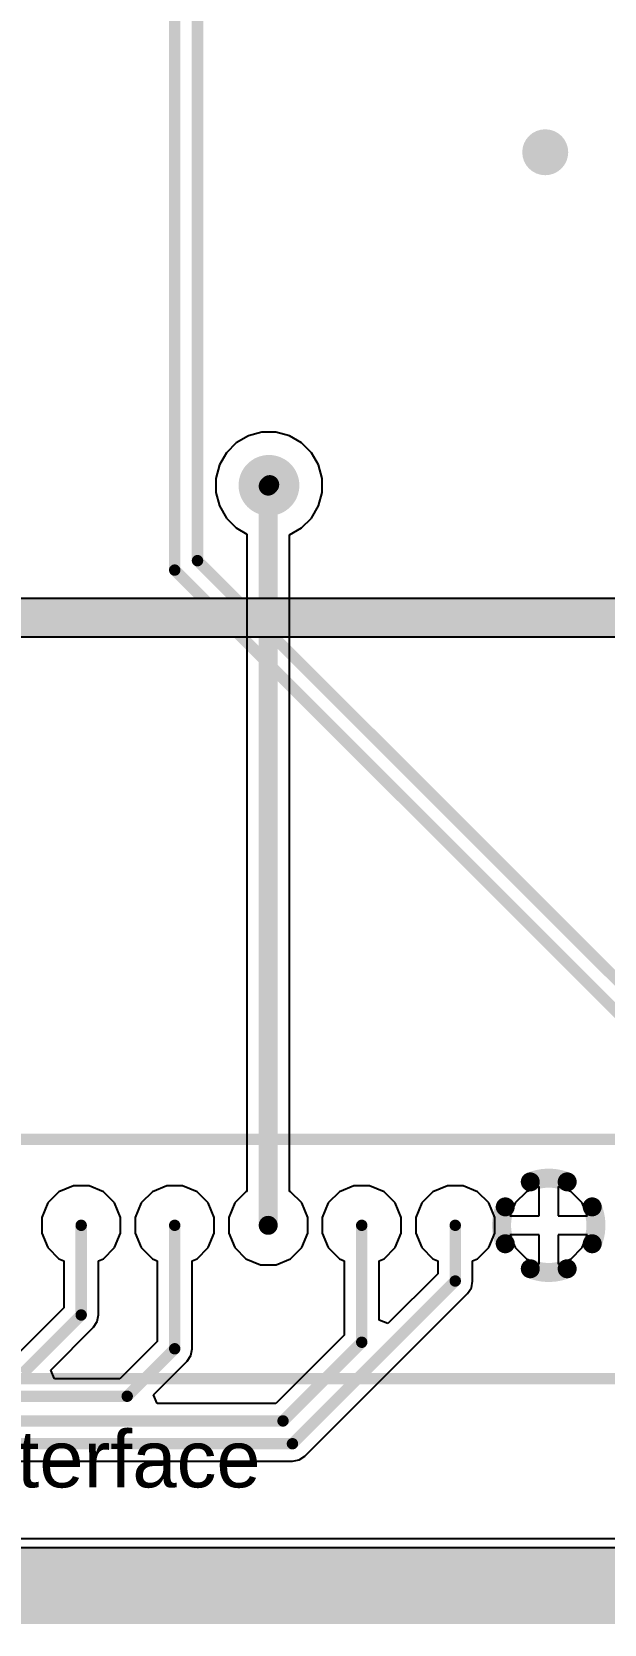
# Model space of a CAD drawing. Header units: millimetres. Extents: x -0.02 to 3.95, y -0.02 to 3.95.
# Drawn here: x 1.355 to 1.656, y -0.02 to 0.818 of the extents above; entities that cross this region are included whole.
import ezdxf

# ---------------------------------------------------------------- set-up
doc = ezdxf.new("R2010")
doc.units = ezdxf.units.MM
doc.header["$MEASUREMENT"] = 0
for name, color, linetype in [('BottomLayer', 5, 'Continuous'), ('BottomSolder', 6, 'Continuous'), ('InternalPlane1', 76, 'Continuous'), ('InternalPlane2', 16, 'Continuous'), ('MultiLayer', 9, 'Continuous'), ('PadHoleLayer', 156, 'Continuous'), ('TopLayer', 1, 'Continuous'), ('TopOverlay', 2, 'Continuous'), ('TopSolder', 216, 'Continuous'), ('ViaHoleLayer', 16, 'Continuous')]:
    doc.layers.add(name, color=color, linetype=linetype)
doc.styles.add('Arial', font='', dxfattribs={"height": 0.2})
doc.styles.get('Arial').set_extended_font_data('Arial')

# ---------------------------------------------------------------- blocks, each defined once
blk = doc.blocks.new('530471010_86')
at = {"layer": 'BottomLayer'}
h = blk.add_hatch(color=5, dxfattribs=at)
edge = h.paths.add_edge_path()
edge.add_arc((0.09843, 0), 0.01476, 0, 360)
h = blk.add_hatch(color=5, dxfattribs=at)
edge = h.paths.add_edge_path()
edge.add_arc((0.14764, 0), 0.01476, 0, 360)
h = blk.add_hatch(color=5, dxfattribs=at)
edge = h.paths.add_edge_path()
edge.add_arc((0.19685, 0), 0.01476, 0, 360)
h = blk.add_hatch(color=5, dxfattribs=at)
edge = h.paths.add_edge_path()
edge.add_arc((0.24606, 0), 0.01476, 0, 360)
h = blk.add_hatch(color=5, dxfattribs=at)
edge = h.paths.add_edge_path()
edge.add_arc((0.29528, 0), 0.01476, 0, 360)
h = blk.add_hatch(color=5, dxfattribs=at)
edge = h.paths.add_edge_path()
edge.add_arc((0.34449, 0), 0.01476, 0, 360)
at = {"layer": 'BottomSolder'}
h = blk.add_hatch(color=6, dxfattribs=at)
edge = h.paths.add_edge_path()
edge.add_arc((0.09843, 0), 0.02076, 0, 360)
h = blk.add_hatch(color=6, dxfattribs=at)
edge = h.paths.add_edge_path()
edge.add_arc((0.14764, 0), 0.02076, 0, 360)
h = blk.add_hatch(color=6, dxfattribs=at)
edge = h.paths.add_edge_path()
edge.add_arc((0.19685, 0), 0.02076, 0, 360)
h = blk.add_hatch(color=6, dxfattribs=at)
edge = h.paths.add_edge_path()
edge.add_arc((0.24606, 0), 0.02076, 0, 360)
h = blk.add_hatch(color=6, dxfattribs=at)
edge = h.paths.add_edge_path()
edge.add_arc((0.29528, 0), 0.02076, 0, 360)
h = blk.add_hatch(color=6, dxfattribs=at)
edge = h.paths.add_edge_path()
edge.add_arc((0.34449, 0), 0.02076, 0, 360)
at = {"layer": 'InternalPlane1'}
h = blk.add_hatch(color=76, dxfattribs=at)
edge = h.paths.add_edge_path()
edge.add_arc((0.09843, 0), 0.01584, 0, 360)
h = blk.add_hatch(color=76, dxfattribs=at)
edge = h.paths.add_edge_path()
edge.add_arc((0.14764, 0), 0.01584, 0, 360)
h = blk.add_hatch(color=76, dxfattribs=at)
edge = h.paths.add_edge_path()
edge.add_arc((0.19685, 0), 0.01584, 0, 360)
h = blk.add_hatch(color=76, dxfattribs=at)
edge = h.paths.add_edge_path()
edge.add_arc((0.24606, 0), 0.01584, 0, 360)
h = blk.add_hatch(color=76, dxfattribs=at)
edge = h.paths.add_edge_path()
edge.add_arc((0.29528, 0), 0.01584, 0, 360)
at = {"layer": 'InternalPlane2'}
h = blk.add_hatch(color=16, dxfattribs=at)
edge = h.paths.add_edge_path()
edge.add_arc((0.09843, 0), 0.01584, 0, 360)
h = blk.add_hatch(color=16, dxfattribs=at)
edge = h.paths.add_edge_path()
edge.add_arc((0.14764, 0), 0.01584, 0, 360)
h = blk.add_hatch(color=16, dxfattribs=at)
edge = h.paths.add_edge_path()
edge.add_arc((0.19685, 0), 0.01584, 0, 360)
h = blk.add_hatch(color=16, dxfattribs=at)
edge = h.paths.add_edge_path()
edge.add_arc((0.24606, 0), 0.01584, 0, 360)
h = blk.add_hatch(color=16, dxfattribs=at)
edge = h.paths.add_edge_path()
edge.add_arc((0.29528, 0), 0.01584, 0, 360)
h = blk.add_hatch(color=16, dxfattribs=at)
edge = h.paths.add_edge_path()
edge.add_arc((0.34449, 0), 0.01584, 0, 360)
at = {"layer": 'MultiLayer'}
h = blk.add_hatch(color=9, dxfattribs=at)
edge = h.paths.add_edge_path()
edge.add_arc((0.09843, 0), 0.01476, 0, 360)
h = blk.add_hatch(color=9, dxfattribs=at)
edge = h.paths.add_edge_path()
edge.add_arc((0.14764, 0), 0.01476, 0, 360)
h = blk.add_hatch(color=9, dxfattribs=at)
edge = h.paths.add_edge_path()
edge.add_arc((0.19685, 0), 0.01476, 0, 360)
h = blk.add_hatch(color=9, dxfattribs=at)
edge = h.paths.add_edge_path()
edge.add_arc((0.24606, 0), 0.01476, 0, 360)
h = blk.add_hatch(color=9, dxfattribs=at)
edge = h.paths.add_edge_path()
edge.add_arc((0.29528, 0), 0.01476, 0, 360)
h = blk.add_hatch(color=9, dxfattribs=at)
edge = h.paths.add_edge_path()
edge.add_arc((0.34449, 0), 0.01476, 0, 360)
at = {"layer": 'PadHoleLayer'}
h = blk.add_hatch(color=156, dxfattribs=at)
edge = h.paths.add_edge_path()
edge.add_arc((0.09843, 0), 0.00984, 0, 360)
h = blk.add_hatch(color=156, dxfattribs=at)
edge = h.paths.add_edge_path()
edge.add_arc((0.14764, 0), 0.00984, 0, 360)
h = blk.add_hatch(color=156, dxfattribs=at)
edge = h.paths.add_edge_path()
edge.add_arc((0.19685, 0), 0.00984, 0, 360)
h = blk.add_hatch(color=156, dxfattribs=at)
edge = h.paths.add_edge_path()
edge.add_arc((0.24606, 0), 0.00984, 0, 360)
h = blk.add_hatch(color=156, dxfattribs=at)
edge = h.paths.add_edge_path()
edge.add_arc((0.29528, 0), 0.00984, 0, 360)
h = blk.add_hatch(color=156, dxfattribs=at)
edge = h.paths.add_edge_path()
edge.add_arc((0.34449, 0), 0.00984, 0, 360)
at = {"layer": 'TopLayer'}
h = blk.add_hatch(color=1, dxfattribs=at)
edge = h.paths.add_edge_path()
edge.add_arc((0.09843, 0), 0.01476, 0, 360)
h = blk.add_hatch(color=1, dxfattribs=at)
edge = h.paths.add_edge_path()
edge.add_arc((0.14764, 0), 0.01476, 0, 360)
h = blk.add_hatch(color=1, dxfattribs=at)
edge = h.paths.add_edge_path()
edge.add_arc((0.19685, 0), 0.01476, 0, 360)
h = blk.add_hatch(color=1, dxfattribs=at)
edge = h.paths.add_edge_path()
edge.add_arc((0.24606, 0), 0.01476, 0, 360)
h = blk.add_hatch(color=1, dxfattribs=at)
edge = h.paths.add_edge_path()
edge.add_arc((0.29528, 0), 0.01476, 0, 360)
h = blk.add_hatch(color=1, dxfattribs=at)
edge = h.paths.add_edge_path()
edge.add_arc((0.34449, 0), 0.01476, 0, 360)
at = {"layer": 'TopSolder'}
h = blk.add_hatch(color=216, dxfattribs=at)
edge = h.paths.add_edge_path()
edge.add_arc((0.09843, 0), 0.02076, 0, 360)
h = blk.add_hatch(color=216, dxfattribs=at)
edge = h.paths.add_edge_path()
edge.add_arc((0.14764, 0), 0.02076, 0, 360)
h = blk.add_hatch(color=216, dxfattribs=at)
edge = h.paths.add_edge_path()
edge.add_arc((0.19685, 0), 0.02076, 0, 360)
h = blk.add_hatch(color=216, dxfattribs=at)
edge = h.paths.add_edge_path()
edge.add_arc((0.24606, 0), 0.02076, 0, 360)
h = blk.add_hatch(color=216, dxfattribs=at)
edge = h.paths.add_edge_path()
edge.add_arc((0.29528, 0), 0.02076, 0, 360)
h = blk.add_hatch(color=216, dxfattribs=at)
edge = h.paths.add_edge_path()
edge.add_arc((0.34449, 0), 0.02076, 0, 360)
at = {"layer": 'InternalPlane1', "const_width": 0.01}
for points in [[(0.33478, 0.02287, -0.203452), (0.35419, 0.02287)], [(0.32162, -0.00971, -0.203452), (0.32162, 0.00971)], [(0.36736, 0.00971, -0.203452), (0.36736, -0.00971)], [(0.35419, -0.02287, -0.203452), (0.33478, -0.02287)]]:
    blk.add_lwpolyline(points, format="xyb", dxfattribs=at)
at = {"layer": 'InternalPlane1', "const_width": 0.005}
for points in [[(0.33228, 0.02287, 1), (0.33728, 0.02287, 1)], [(0.35169, 0.02287, 1), (0.35669, 0.02287, 1)], [(0.31912, 0.00971, 1), (0.32412, 0.00971, 1)], [(0.36486, 0.00971, 1), (0.36986, 0.00971, 1)], [(0.31912, -0.00971, 1), (0.32412, -0.00971, 1)], [(0.36486, -0.00971, 1), (0.36986, -0.00971, 1)], [(0.33228, -0.02287, 1), (0.33728, -0.02287, 1)], [(0.35169, -0.02287, 1), (0.35669, -0.02287, 1)]]:
    blk.add_lwpolyline(points, format="xyb", close=True, dxfattribs=at)
at = {"layer": 'TopOverlay', "const_width": 0.00591}
for points in [[(-0.15714, 0.04527), (0.4035, 0.04527)], [(-0.1571, -0.08071), (0.40354, -0.08071)]]:
    blk.add_lwpolyline(points, dxfattribs=at)

msp = doc.modelspace()

# ---------------------------------------------------------------- hatches: boundary and pattern name
at = {"layer": 'BottomLayer'}
h = msp.add_hatch(color=5, dxfattribs=at)
edge = h.paths.add_edge_path()
edge.add_arc((1.625, 0.755), 0.0121, 0, 360)
h = msp.add_hatch(color=5, dxfattribs=at)
edge = h.paths.add_edge_path()
edge.add_arc((1.47961, 0.57961), 0.016, 0, 360)
at = {"layer": 'InternalPlane1'}
h = msp.add_hatch(color=76, dxfattribs=at)
edge = h.paths.add_edge_path()
edge.add_arc((1.47961, 0.57961), 0.01584, 0, 360)
at = {"layer": 'InternalPlane2'}
h = msp.add_hatch(color=16, dxfattribs=at)
edge = h.paths.add_edge_path()
edge.add_arc((1.625, 0.755), 0.0121, 0, 360)
at = {"layer": 'TopLayer'}
h = msp.add_hatch(color=1, dxfattribs=at)
edge = h.paths.add_edge_path()
edge.add_arc((1.625, 0.755), 0.0121, 0, 360)
h = msp.add_hatch(color=1, dxfattribs=at)
edge = h.paths.add_edge_path()
edge.add_arc((1.47961, 0.57961), 0.016, 0, 360)
at = {"layer": 'ViaHoleLayer'}
h = msp.add_hatch(color=16, dxfattribs=at)
edge = h.paths.add_edge_path()
edge.add_arc((1.625, 0.755), 0.0061, 0, 360)
h = msp.add_hatch(color=16, dxfattribs=at)
edge = h.paths.add_edge_path()
edge.add_arc((1.47961, 0.57961), 0.00984, 0, 360)

# ---------------------------------------------------------------- linework, layer by layer
at = {"layer": 'BottomLayer'}
for p, q in [((1.4688, 0.6057), (1.46241, 0.60201)), ((1.47592, 0.60761), (1.4688, 0.6057)), ((1.48329, 0.60761), (1.47592, 0.60761)), ((1.49041, 0.6057), (1.48329, 0.60761)), ((1.4968, 0.60201), (1.49041, 0.6057)), ((1.4572, 0.5968), (1.45351, 0.59041)), ((1.46241, 0.60201), (1.4572, 0.5968)), ((1.50201, 0.5968), (1.4968, 0.60201)), ((1.5057, 0.59041), (1.50201, 0.5968)), ((1.45351, 0.59041), (1.45161, 0.58329)), ((1.50761, 0.58329), (1.5057, 0.59041)), ((1.45161, 0.58329), (1.45161, 0.57592)), ((1.50761, 0.57592), (1.50761, 0.58329)), ((1.45161, 0.57592), (1.45351, 0.5688)), ((1.5057, 0.5688), (1.50761, 0.57592)), ((1.45351, 0.5688), (1.4572, 0.56241)), ((1.4572, 0.56241), (1.46241, 0.5572)), ((1.4968, 0.5572), (1.50201, 0.56241)), ((1.50201, 0.56241), (1.5057, 0.5688)), ((1.46241, 0.5572), (1.468, 0.55398)), ((1.468, 0.55398), (1.468, 0.20783)), ((1.49043, 0.55352), (1.4968, 0.5572)), ((1.49043, 0.20783), (1.49043, 0.55352)), ((1.37666, 0.21076), (1.36903, 0.2076)), ((1.38492, 0.21076), (1.37666, 0.21076)), ((1.39255, 0.2076), (1.38492, 0.21076)), ((1.42587, 0.21076), (1.41824, 0.2076)), ((1.43413, 0.21076), (1.42587, 0.21076)), ((1.44176, 0.2076), (1.43413, 0.21076)), ((1.52429, 0.21076), (1.51666, 0.2076)), ((1.53256, 0.21076), (1.52429, 0.21076)), ((1.54019, 0.2076), (1.53256, 0.21076)), ((1.57351, 0.21076), (1.56588, 0.2076)), ((1.58177, 0.21076), (1.57351, 0.21076)), ((1.5894, 0.2076), (1.58177, 0.21076)), ((1.62185, 0.2104), (1.61509, 0.2076)), ((1.62185, 0.195), (1.62185, 0.2104)), ((1.63861, 0.2076), (1.63185, 0.2104)), ((1.63185, 0.2104), (1.63185, 0.195)), ((1.36318, 0.20176), (1.36002, 0.19413)), ((1.36903, 0.2076), (1.36318, 0.20176)), ((1.39839, 0.20176), (1.39255, 0.2076)), ((1.40155, 0.19413), (1.39839, 0.20176)), ((1.4124, 0.20176), (1.40924, 0.19413)), ((1.41824, 0.2076), (1.4124, 0.20176)), ((1.4476, 0.20176), (1.44176, 0.2076)), ((1.45076, 0.19413), (1.4476, 0.20176)), ((1.46161, 0.20176), (1.45845, 0.19413)), ((1.46745, 0.2076), (1.46161, 0.20176)), ((1.468, 0.20783), (1.46745, 0.2076)), ((1.49097, 0.2076), (1.49043, 0.20783)), ((1.49682, 0.20176), (1.49097, 0.2076)), ((1.49998, 0.19413), (1.49682, 0.20176)), ((1.51082, 0.20176), (1.50766, 0.19413)), ((1.51666, 0.2076), (1.51082, 0.20176)), ((1.54603, 0.20176), (1.54019, 0.2076)), ((1.54919, 0.19413), (1.54603, 0.20176)), ((1.56004, 0.20176), (1.55687, 0.19413)), ((1.56588, 0.2076), (1.56004, 0.20176)), ((1.59524, 0.20176), (1.5894, 0.2076)), ((1.5984, 0.19413), (1.59524, 0.20176)), ((1.60925, 0.20176), (1.60645, 0.195)), ((1.61509, 0.2076), (1.60925, 0.20176)), ((1.64445, 0.20176), (1.63861, 0.2076)), ((1.64725, 0.195), (1.64445, 0.20176)), ((1.36002, 0.19413), (1.36002, 0.18587)), ((1.40155, 0.18587), (1.40155, 0.19413)), ((1.40924, 0.19413), (1.40924, 0.18587)), ((1.45076, 0.18587), (1.45076, 0.19413)), ((1.45845, 0.19413), (1.45845, 0.18587)), ((1.49998, 0.18587), (1.49998, 0.19413)), ((1.50766, 0.19413), (1.50766, 0.18587)), ((1.54919, 0.18587), (1.54919, 0.19413)), ((1.55687, 0.19413), (1.55687, 0.18587)), ((1.5984, 0.18587), (1.5984, 0.19413)), ((1.60645, 0.195), (1.62185, 0.195)), ((1.63185, 0.195), (1.64725, 0.195)), ((1.36002, 0.18587), (1.36318, 0.17824)), ((1.39839, 0.17824), (1.40155, 0.18587)), ((1.40924, 0.18587), (1.4124, 0.17824)), ((1.4476, 0.17824), (1.45076, 0.18587)), ((1.45845, 0.18587), (1.46161, 0.17824)), ((1.49682, 0.17824), (1.49998, 0.18587)), ((1.50766, 0.18587), (1.51082, 0.17824)), ((1.54603, 0.17824), (1.54919, 0.18587)), ((1.55687, 0.18587), (1.56004, 0.17824)), ((1.59524, 0.17824), (1.5984, 0.18587)), ((1.62185, 0.185), (1.60645, 0.185)), ((1.60645, 0.185), (1.60925, 0.17824)), ((1.62185, 0.1696), (1.62185, 0.185)), ((1.64725, 0.185), (1.63185, 0.185)), ((1.63185, 0.185), (1.63185, 0.1696)), ((1.64445, 0.17824), (1.64725, 0.185)), ((1.36318, 0.17824), (1.36903, 0.1724)), ((1.39255, 0.1724), (1.39839, 0.17824)), ((1.4124, 0.17824), (1.41824, 0.1724)), ((1.44176, 0.1724), (1.4476, 0.17824)), ((1.46161, 0.17824), (1.46745, 0.1724)), ((1.49097, 0.1724), (1.49682, 0.17824)), ((1.51082, 0.17824), (1.51666, 0.1724)), ((1.54019, 0.1724), (1.54603, 0.17824)), ((1.56004, 0.17824), (1.56588, 0.1724)), ((1.5894, 0.1724), (1.59524, 0.17824)), ((1.60925, 0.17824), (1.61509, 0.1724)), ((1.63861, 0.1724), (1.64445, 0.17824)), ((1.36903, 0.1724), (1.37161, 0.17133)), ((1.37161, 0.17133), (1.37161, 0.14659)), ((1.38996, 0.17133), (1.39255, 0.1724)), ((1.38996, 0.14279), (1.38996, 0.17133)), ((1.41824, 0.1724), (1.42082, 0.17133)), ((1.42082, 0.17133), (1.42082, 0.1288)), ((1.43918, 0.17133), (1.44176, 0.1724)), ((1.43918, 0.125), (1.43918, 0.17133)), ((1.46745, 0.1724), (1.47508, 0.16924)), ((1.47508, 0.16924), (1.48334, 0.16924)), ((1.48334, 0.16924), (1.49097, 0.1724)), ((1.51666, 0.1724), (1.51925, 0.17133)), ((1.51925, 0.17133), (1.51925, 0.13223)), ((1.5376, 0.17133), (1.54019, 0.1724)), ((1.5376, 0.14014), (1.5376, 0.17133)), ((1.56588, 0.1724), (1.56846, 0.17133)), ((1.56846, 0.17133), (1.56846, 0.16447)), ((1.58681, 0.17133), (1.5894, 0.1724)), ((1.58681, 0.16067), (1.58681, 0.17133)), ((1.61509, 0.1724), (1.62185, 0.1696)), ((1.63185, 0.1696), (1.63861, 0.1724)), ((1.56846, 0.16447), (1.54222, 0.13823)), ((1.58612, 0.15716), (1.58681, 0.16067)), ((1.49846, 0.06851), (1.58413, 0.15418)), ((1.58413, 0.15418), (1.58612, 0.15716)), ((1.37161, 0.14659), (1.3462, 0.12118)), ((1.38927, 0.13928), (1.38996, 0.14279)), ((1.36477, 0.1138), (1.38728, 0.1363)), ((1.38728, 0.1363), (1.38927, 0.13928)), ((1.54222, 0.13823), (1.5376, 0.14014)), ((1.42082, 0.1288), (1.4012, 0.10918)), ((1.51925, 0.13223), (1.4832, 0.09618)), ((1.41877, 0.1008), (1.43649, 0.11851)), ((1.43649, 0.11851), (1.43848, 0.12149)), ((1.43848, 0.12149), (1.43918, 0.125)), ((1.36669, 0.10918), (1.36477, 0.1138)), ((1.4012, 0.10918), (1.36669, 0.10918)), ((1.42069, 0.09618), (1.41877, 0.1008)), ((1.4832, 0.09618), (1.42069, 0.09618)), ((1.49548, 0.06652), (1.49846, 0.06851)), ((1.08303, 0.06582), (1.49197, 0.06582)), ((1.49197, 0.06582), (1.49548, 0.06652)), ((3.64, 0.025), (0.295, 0.025))]:
    msp.add_line(p, q, dxfattribs=at)
for points, const_width in [([(1.47921, 0.57921), (1.47961, 0.57961)], 0.01), ([(1.47921, 0.19), (1.47921, 0.57921)], 0.01), ([(1.47961, 0.57961), (1.48, 0.58)], 0.01), ([(1.38079, 0.14279), (1.38079, 0.19)], 0.006), ([(1.43, 0.125), (1.43, 0.19)], 0.006), ([(1.52843, 0.12843), (1.52843, 0.19)], 0.006), ([(1.57764, 0.16067), (1.57764, 0.19)], 0.006), ([(1.49197, 0.075), (1.57764, 0.16067)], 0.006), ([(1.35, 0.112), (1.38079, 0.14279)], 0.006), ([(1.405, 0.1), (1.43, 0.125)], 0.006), ([(1.487, 0.087), (1.52843, 0.12843)], 0.006), ([(1.09197, 0.1), (1.405, 0.1)], 0.006), ([(1.088, 0.087), (1.487, 0.087)], 0.006), ([(1.08303, 0.075), (1.49197, 0.075)], 0.006)]:
    msp.add_lwpolyline(points, dxfattribs=dict(at, const_width=const_width))
for points, const_width in [([(1.47671, 0.57921, 1), (1.48171, 0.57921, 1)], 0.005), ([(1.47671, 0.57921, 1), (1.48171, 0.57921, 1)], 0.005), ([(1.47711, 0.57961, 1), (1.48211, 0.57961, 1)], 0.005), ([(1.47711, 0.57961, 1), (1.48211, 0.57961, 1)], 0.005), ([(1.4775, 0.58, 1), (1.4825, 0.58, 1)], 0.005), ([(1.37929, 0.19, 1), (1.38229, 0.19, 1)], 0.003), ([(1.4285, 0.19, 1), (1.4315, 0.19, 1)], 0.003), ([(1.47671, 0.19, 1), (1.48171, 0.19, 1)], 0.005), ([(1.52693, 0.19, 1), (1.52993, 0.19, 1)], 0.003), ([(1.57614, 0.19, 1), (1.57914, 0.19, 1)], 0.003), ([(1.57614, 0.16067, 1), (1.57914, 0.16067, 1)], 0.003), ([(1.57614, 0.16067, 1), (1.57914, 0.16067, 1)], 0.003), ([(1.37929, 0.14279, 1), (1.38229, 0.14279, 1)], 0.003), ([(1.37929, 0.14279, 1), (1.38229, 0.14279, 1)], 0.003), ([(1.4285, 0.125, 1), (1.4315, 0.125, 1)], 0.003), ([(1.4285, 0.125, 1), (1.4315, 0.125, 1)], 0.003), ([(1.52693, 0.12843, 1), (1.52993, 0.12843, 1)], 0.003), ([(1.52693, 0.12843, 1), (1.52993, 0.12843, 1)], 0.003), ([(1.4035, 0.1, 1), (1.4065, 0.1, 1)], 0.003), ([(1.4035, 0.1, 1), (1.4065, 0.1, 1)], 0.003), ([(1.4855, 0.087, 1), (1.4885, 0.087, 1)], 0.003), ([(1.4855, 0.087, 1), (1.4885, 0.087, 1)], 0.003), ([(1.49047, 0.075, 1), (1.49347, 0.075, 1)], 0.003), ([(1.49047, 0.075, 1), (1.49347, 0.075, 1)], 0.003)]:
    msp.add_lwpolyline(points, format="xyb", close=True, dxfattribs=dict(at, const_width=const_width))
at = {"layer": 'InternalPlane1'}
msp.add_line((3.77, 0.0201), (0.16339, 0.0201), dxfattribs=at)
at = {"layer": 'InternalPlane1', "const_width": 0.04}
msp.add_lwpolyline([(0.16339, 0), (3.77, 0)], dxfattribs=at)
at = {"layer": 'InternalPlane2'}
for p, q in [((1.75082, 0.52009), (1.20418, 0.52009)), ((1.2, 0.49991), (1.755, 0.49991)), ((3.77, 0.0201), (0.16339, 0.0201))]:
    msp.add_line(p, q, dxfattribs=at)
for points, const_width in [([(1.2, 0.51), (1.755, 0.51)], 0.02), ([(0.16339, 0), (3.77, 0)], 0.04)]:
    msp.add_lwpolyline(points, dxfattribs=dict(at, const_width=const_width))
at = {"layer": 'TopLayer', "const_width": 0.006}
for points in [[(1.442, 0.53997), (1.442, 0.943)], [(1.43, 0.535), (1.43, 0.92)], [(1.43, 0.535), (1.902, 0.063)], [(1.442, 0.53997), (1.90697, 0.075)]]:
    msp.add_lwpolyline(points, dxfattribs=at)
at = {"layer": 'TopLayer', "const_width": 0.003}
for points in [[(1.4285, 0.535, 1), (1.4315, 0.535, 1)], [(1.4285, 0.535, 1), (1.4315, 0.535, 1)], [(1.4405, 0.53997, 1), (1.4435, 0.53997, 1)], [(1.4405, 0.53997, 1), (1.4435, 0.53997, 1)]]:
    msp.add_lwpolyline(points, format="xyb", close=True, dxfattribs=at)

# ---------------------------------------------------------------- block references
at = {"rotation": 360}
msp.add_blockref('530471010_86', (1.28236, 0.19), dxfattribs=at)

# ---------------------------------------------------------------- texts
at = {"layer": 'TopOverlay', "style": 'Arial'}
msp.add_text('FP Interface', height=0.03, rotation=360, dxfattribs=at).set_placement((1.247, 0.052))

doc.saveas('drawing.dxf')
